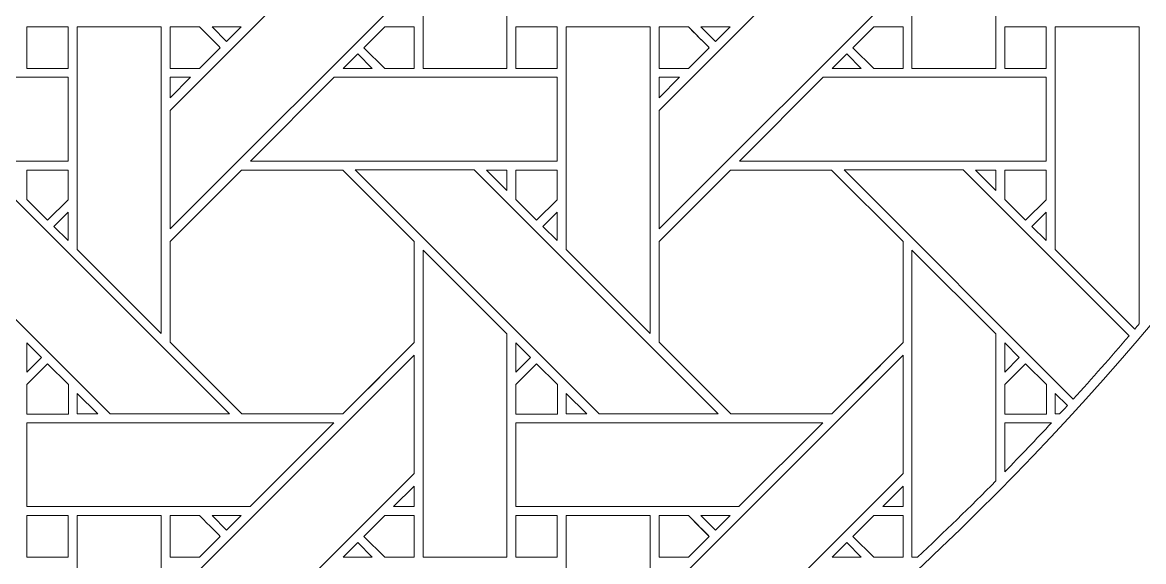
# Model space of a CAD drawing. Header units: inches. Extents: x 6.4 to 18.4, y 3.1 to 15.1.
# Drawn here: x 14.231 to 16.407, y 5.251 to 6.298 of the extents above; entities that cross this region are included whole.
import ezdxf

# ---------------------------------------------------------------- set-up
doc = ezdxf.new("R2010")
doc.units = ezdxf.units.IN
doc.header["$MEASUREMENT"] = 0
doc.layers.add('Design', color=7, linetype='Continuous', lineweight=0)

msp = doc.modelspace()

# ---------------------------------------------------------------- linework, layer by layer
at = {"layer": 'Design'}
for points, knots in [([(12.3829, 15.0948), (9.0691, 15.0948), (6.3829, 12.4085), (6.3829, 9.0948), (6.3829, 5.7811), (9.0691, 3.0948), (12.3829, 3.0948), (15.6966, 3.0948), (18.3829, 5.7811), (18.3829, 9.0948), (18.3829, 12.4085), (15.6966, 15.0948), (12.3829, 15.0948)], [0, 0, 0, 0, 1, 1, 1, 2, 2, 2, 3, 3, 3, 4, 4, 4, 4]), ([(17.3637, 7.426), (17.3637, 7.426), (17.338, 7.426), (17.338, 7.426), (16.5066, 7.426), (16.0033, 7.426), (15.7121, 7.426), (15.4417, 7.426), (15.3541, 7.426), (15.3568, 7.426), (14.6303, 7.426), (12.5831, 7.426), (7.4146, 7.426), (7.402, 7.426), (7.3964, 7.4266), (7.3922, 7.4227), (7.3894, 7.42), (7.3876, 7.4172), (7.3922, 7.4035), (8.0968, 5.3236), (10.0649, 3.8266), (12.3829, 3.8266), (14.6933, 3.8266), (16.6562, 5.314), (17.3666, 7.3834), (17.3711, 7.3963), (17.3739, 7.4043), (17.3756, 7.4094), (17.3784, 7.4176), (17.3723, 7.426), (17.3637, 7.426)], [0, 0, 0, 0, 1, 1, 1, 2, 2, 2, 3, 3, 3, 4, 4, 4, 5, 5, 5, 6, 6, 6, 7, 7, 7, 8, 8, 8, 9, 9, 9, 10, 10, 10, 10]), ([(15.0087, 6.2082), (15.0087, 6.2082), (15.0087, 6.8041), (15.0087, 6.8041), (15.0087, 6.8041), (15.1714, 6.6419), (15.1714, 6.6419), (15.1714, 6.6419), (15.1714, 6.2082), (15.1714, 6.2082), (15.1714, 6.2082), (15.0087, 6.2082), (15.0087, 6.2082)], [0, 0, 0, 0, 1, 1, 1, 2, 2, 2, 3, 3, 3, 4, 4, 4, 4]), ([(15.9574, 6.2082), (15.9574, 6.2082), (15.9574, 6.8041), (15.9574, 6.8041), (15.9574, 6.8041), (16.1201, 6.6419), (16.1201, 6.6419), (16.1201, 6.6419), (16.1201, 6.2082), (16.1201, 6.2082), (16.1201, 6.2082), (15.9574, 6.2082), (15.9574, 6.2082)], [0, 0, 0, 0, 1, 1, 1, 2, 2, 2, 3, 3, 3, 4, 4, 4, 4]), ([(14.9915, 6.3705), (14.9915, 6.3705), (14.5179, 5.8968), (14.5179, 5.8968), (14.5179, 5.8968), (14.5179, 6.1269), (14.5179, 6.1269), (14.5179, 6.1269), (14.9915, 6.6005), (14.9915, 6.6005), (14.9915, 6.6005), (14.9915, 6.3705), (14.9915, 6.3705)], [0, 0, 0, 0, 1, 1, 1, 2, 2, 2, 3, 3, 3, 4, 4, 4, 4]), ([(15.4666, 6.1269), (15.4666, 6.1269), (15.9403, 6.6005), (15.9403, 6.6005), (15.9403, 6.6005), (15.9403, 6.3705), (15.9403, 6.3705), (15.9403, 6.3705), (15.4666, 5.8968), (15.4666, 5.8968), (15.4666, 5.8968), (15.4666, 6.1269), (15.4666, 6.1269)], [0, 0, 0, 0, 1, 1, 1, 2, 2, 2, 3, 3, 3, 4, 4, 4, 4]), ([(14.24, 6.2082), (14.24, 6.2082), (14.24, 6.289), (14.24, 6.289), (14.24, 6.289), (14.3203, 6.289), (14.3203, 6.289), (14.3203, 6.289), (14.3203, 6.2082), (14.3203, 6.2082), (14.3203, 6.2082), (14.24, 6.2082), (14.24, 6.2082)], [0, 0, 0, 0, 1, 1, 1, 2, 2, 2, 3, 3, 3, 4, 4, 4, 4]), ([(14.24, 6.2082), (14.24, 6.2082), (14.24, 6.289), (14.24, 6.289), (14.24, 6.289), (14.3203, 6.289), (14.3203, 6.289), (14.3203, 6.289), (14.3203, 6.2082), (14.3203, 6.2082), (14.3203, 6.2082), (14.24, 6.2082), (14.24, 6.2082)], [0, 0, 0, 0, 1, 1, 1, 2, 2, 2, 3, 3, 3, 4, 4, 4, 4]), ([(14.3378, 5.8568), (14.3378, 5.8568), (14.3378, 6.289), (14.3378, 6.289), (14.3378, 6.289), (14.5007, 6.289), (14.5007, 6.289), (14.5007, 6.289), (14.5007, 5.6939), (14.5007, 5.6939), (14.5007, 5.6939), (14.3378, 5.8568), (14.3378, 5.8568)], [0, 0, 0, 0, 1, 1, 1, 2, 2, 2, 3, 3, 3, 4, 4, 4, 4]), ([(14.5179, 6.2082), (14.5179, 6.2082), (14.5179, 6.289), (14.5179, 6.289), (14.5179, 6.289), (14.5749, 6.289), (14.5749, 6.289), (14.5801, 6.2839), (14.6108, 6.2531), (14.6153, 6.2486), (14.6153, 6.2486), (14.5748, 6.2082), (14.5748, 6.2082), (14.5748, 6.2082), (14.5179, 6.2082), (14.5179, 6.2082)], [0, 0, 0, 0, 1, 1, 1, 2, 2, 2, 3, 3, 3, 4, 4, 4, 5, 5, 5, 5]), ([(14.6153, 6.2486), (14.6153, 6.2486), (14.5748, 6.2082), (14.5748, 6.2082), (14.5748, 6.2082), (14.5179, 6.2082), (14.5179, 6.2082), (14.5179, 6.2082), (14.5179, 6.289), (14.5179, 6.289), (14.5179, 6.289), (14.5749, 6.289), (14.5749, 6.289), (14.5803, 6.2837), (14.6111, 6.2528), (14.6153, 6.2486)], [0, 0, 0, 0, 1, 1, 1, 2, 2, 2, 3, 3, 3, 4, 4, 4, 5, 5, 5, 5]), ([(14.5993, 6.289), (14.5993, 6.289), (14.6557, 6.289), (14.6557, 6.289), (14.6557, 6.289), (14.6275, 6.2608), (14.6275, 6.2608), (14.6275, 6.2608), (14.5993, 6.289), (14.5993, 6.289)], [0, 0, 0, 0, 1, 1, 1, 2, 2, 2, 3, 3, 3, 3]), ([(14.9915, 6.2082), (14.9915, 6.2082), (14.9344, 6.2082), (14.9344, 6.2082), (14.9344, 6.2082), (14.8941, 6.2486), (14.8941, 6.2486), (14.8941, 6.2486), (14.9345, 6.289), (14.9345, 6.289), (14.9345, 6.289), (14.9915, 6.289), (14.9915, 6.289), (14.9915, 6.289), (14.9915, 6.2082), (14.9915, 6.2082)], [0, 0, 0, 0, 1, 1, 1, 2, 2, 2, 3, 3, 3, 4, 4, 4, 5, 5, 5, 5]), ([(14.9915, 6.2082), (14.9915, 6.2082), (14.9344, 6.2082), (14.9344, 6.2082), (14.9344, 6.2082), (14.8941, 6.2486), (14.8941, 6.2486), (14.8941, 6.2486), (14.9345, 6.289), (14.9345, 6.289), (14.9345, 6.289), (14.9915, 6.289), (14.9915, 6.289), (14.9915, 6.289), (14.9915, 6.2082), (14.9915, 6.2082)], [0, 0, 0, 0, 1, 1, 1, 2, 2, 2, 3, 3, 3, 4, 4, 4, 5, 5, 5, 5]), ([(15.1887, 6.2082), (15.1887, 6.2082), (15.1887, 6.289), (15.1887, 6.289), (15.1887, 6.289), (15.269, 6.289), (15.269, 6.289), (15.269, 6.289), (15.269, 6.2082), (15.269, 6.2082), (15.269, 6.2082), (15.1887, 6.2082), (15.1887, 6.2082)], [0, 0, 0, 0, 1, 1, 1, 2, 2, 2, 3, 3, 3, 4, 4, 4, 4]), ([(15.269, 6.289), (15.269, 6.289), (15.269, 6.2082), (15.269, 6.2082), (15.269, 6.2082), (15.1887, 6.2082), (15.1887, 6.2082), (15.1887, 6.2082), (15.1887, 6.289), (15.1887, 6.289), (15.1887, 6.289), (15.269, 6.289), (15.269, 6.289)], [0, 0, 0, 0, 1, 1, 1, 2, 2, 2, 3, 3, 3, 4, 4, 4, 4]), ([(15.4494, 6.289), (15.4494, 6.289), (15.4494, 5.6939), (15.4494, 5.6939), (15.4494, 5.6939), (15.2865, 5.8568), (15.2865, 5.8568), (15.2865, 5.8568), (15.2865, 6.289), (15.2865, 6.289), (15.2865, 6.289), (15.4494, 6.289), (15.4494, 6.289)], [0, 0, 0, 0, 1, 1, 1, 2, 2, 2, 3, 3, 3, 4, 4, 4, 4]), ([(15.564, 6.2486), (15.564, 6.2486), (15.5236, 6.2082), (15.5236, 6.2082), (15.5236, 6.2082), (15.4666, 6.2082), (15.4666, 6.2082), (15.4666, 6.2082), (15.4666, 6.289), (15.4666, 6.289), (15.4666, 6.289), (15.5237, 6.289), (15.5237, 6.289), (15.5288, 6.2839), (15.5596, 6.2531), (15.564, 6.2486)], [0, 0, 0, 0, 1, 1, 1, 2, 2, 2, 3, 3, 3, 4, 4, 4, 5, 5, 5, 5]), ([(15.4666, 6.2082), (15.4666, 6.2082), (15.4666, 6.289), (15.4666, 6.289), (15.4666, 6.289), (15.5237, 6.289), (15.5237, 6.289), (15.5296, 6.2831), (15.564, 6.2486), (15.564, 6.2486), (15.564, 6.2486), (15.5236, 6.2082), (15.5236, 6.2082), (15.5236, 6.2082), (15.4666, 6.2082), (15.4666, 6.2082)], [0, 0, 0, 0, 1, 1, 1, 2, 2, 2, 3, 3, 3, 4, 4, 4, 5, 5, 5, 5]), ([(15.548, 6.289), (15.548, 6.289), (15.6045, 6.289), (15.6045, 6.289), (15.6045, 6.289), (15.5762, 6.2608), (15.5762, 6.2608), (15.5762, 6.2608), (15.548, 6.289), (15.548, 6.289)], [0, 0, 0, 0, 1, 1, 1, 2, 2, 2, 3, 3, 3, 3]), ([(15.9403, 6.2082), (15.9403, 6.2082), (15.8832, 6.2082), (15.8832, 6.2082), (15.8832, 6.2082), (15.8428, 6.2486), (15.8428, 6.2486), (15.8428, 6.2486), (15.8832, 6.289), (15.8832, 6.289), (15.8832, 6.289), (15.9403, 6.289), (15.9403, 6.289), (15.9403, 6.289), (15.9403, 6.2082), (15.9403, 6.2082)], [0, 0, 0, 0, 1, 1, 1, 2, 2, 2, 3, 3, 3, 4, 4, 4, 5, 5, 5, 5]), ([(15.8428, 6.2486), (15.8428, 6.2486), (15.8832, 6.289), (15.8832, 6.289), (15.8832, 6.289), (15.9403, 6.289), (15.9403, 6.289), (15.9403, 6.289), (15.9403, 6.2082), (15.9403, 6.2082), (15.9403, 6.2082), (15.8832, 6.2082), (15.8832, 6.2082), (15.8832, 6.2082), (15.8428, 6.2486), (15.8428, 6.2486)], [0, 0, 0, 0, 1, 1, 1, 2, 2, 2, 3, 3, 3, 4, 4, 4, 5, 5, 5, 5]), ([(16.1375, 6.289), (16.1375, 6.289), (16.2177, 6.289), (16.2177, 6.289), (16.2177, 6.289), (16.2177, 6.2082), (16.2177, 6.2082), (16.2177, 6.2082), (16.1375, 6.2082), (16.1375, 6.2082), (16.1375, 6.2082), (16.1375, 6.289), (16.1375, 6.289)], [0, 0, 0, 0, 1, 1, 1, 2, 2, 2, 3, 3, 3, 4, 4, 4, 4]), ([(16.1375, 6.2082), (16.1375, 6.2082), (16.1375, 6.289), (16.1375, 6.289), (16.1375, 6.289), (16.2177, 6.289), (16.2177, 6.289), (16.2177, 6.289), (16.2177, 6.2082), (16.2177, 6.2082), (16.2177, 6.2082), (16.1375, 6.2082), (16.1375, 6.2082)], [0, 0, 0, 0, 1, 1, 1, 2, 2, 2, 3, 3, 3, 4, 4, 4, 4]), ([(16.3982, 5.7124), (16.3953, 5.709), (16.3925, 5.7057), (16.3897, 5.7024), (16.3897, 5.7024), (16.2352, 5.8568), (16.2352, 5.8568), (16.2352, 5.8568), (16.2352, 6.289), (16.2352, 6.289), (16.2352, 6.289), (16.3982, 6.289), (16.3982, 6.289), (16.3982, 6.289), (16.3982, 5.7124), (16.3982, 5.7124)], [0, 0, 0, 0, 1, 1, 1, 2, 2, 2, 3, 3, 3, 4, 4, 4, 5, 5, 5, 5]), ([(14.8537, 6.2082), (14.8537, 6.2082), (14.8819, 6.2365), (14.8819, 6.2365), (14.8819, 6.2365), (14.9102, 6.2082), (14.9102, 6.2082), (14.9102, 6.2082), (14.8537, 6.2082), (14.8537, 6.2082)], [0, 0, 0, 0, 1, 1, 1, 2, 2, 2, 3, 3, 3, 3]), ([(15.8307, 6.2365), (15.8307, 6.2365), (15.8589, 6.2082), (15.8589, 6.2082), (15.8589, 6.2082), (15.8024, 6.2082), (15.8024, 6.2082), (15.8024, 6.2082), (15.8307, 6.2365), (15.8307, 6.2365)], [0, 0, 0, 0, 1, 1, 1, 2, 2, 2, 3, 3, 3, 3]), ([(14.3203, 6.1911), (14.3203, 6.1911), (14.3203, 6.0283), (14.3203, 6.0283), (14.3203, 6.0283), (13.725, 6.0283), (13.725, 6.0283), (13.725, 6.0283), (13.8878, 6.1911), (13.8878, 6.1911), (13.8878, 6.1911), (14.3203, 6.1911), (14.3203, 6.1911)], [0, 0, 0, 0, 1, 1, 1, 2, 2, 2, 3, 3, 3, 4, 4, 4, 4]), ([(14.5577, 6.1911), (14.5577, 6.1911), (14.5179, 6.1513), (14.5179, 6.1513), (14.5179, 6.1513), (14.5179, 6.1911), (14.5179, 6.1911), (14.5179, 6.1911), (14.5577, 6.1911), (14.5577, 6.1911)], [0, 0, 0, 0, 1, 1, 1, 2, 2, 2, 3, 3, 3, 3]), ([(15.269, 6.1911), (15.269, 6.1911), (15.269, 6.0283), (15.269, 6.0283), (15.269, 6.0283), (14.6737, 6.0283), (14.6737, 6.0283), (14.6737, 6.0283), (14.8365, 6.1911), (14.8365, 6.1911), (14.8365, 6.1911), (15.269, 6.1911), (15.269, 6.1911)], [0, 0, 0, 0, 1, 1, 1, 2, 2, 2, 3, 3, 3, 4, 4, 4, 4]), ([(15.5064, 6.1911), (15.5064, 6.1911), (15.4666, 6.1513), (15.4666, 6.1513), (15.4666, 6.1513), (15.4666, 6.1911), (15.4666, 6.1911), (15.4666, 6.1911), (15.5064, 6.1911), (15.5064, 6.1911)], [0, 0, 0, 0, 1, 1, 1, 2, 2, 2, 3, 3, 3, 3]), ([(15.6224, 6.0283), (15.6224, 6.0283), (15.7853, 6.1911), (15.7853, 6.1911), (15.7853, 6.1911), (16.2177, 6.1911), (16.2177, 6.1911), (16.2177, 6.1911), (16.2177, 6.0283), (16.2177, 6.0283), (16.2177, 6.0283), (15.6224, 6.0283), (15.6224, 6.0283)], [0, 0, 0, 0, 1, 1, 1, 2, 2, 2, 3, 3, 3, 4, 4, 4, 4]), ([(13.9283, 6.0112), (13.9283, 6.0112), (14.1592, 6.0112), (14.1592, 6.0112), (14.1592, 6.0112), (14.6329, 5.5375), (14.6329, 5.5375), (14.6329, 5.5375), (14.4018, 5.5375), (14.4018, 5.5375), (14.4018, 5.5375), (13.9283, 6.0112), (13.9283, 6.0112)], [0, 0, 0, 0, 1, 1, 1, 2, 2, 2, 3, 3, 3, 4, 4, 4, 4]), ([(14.24, 5.9539), (14.24, 5.9539), (14.24, 6.0111), (14.24, 6.0111), (14.24, 6.0111), (14.3203, 6.0111), (14.3203, 6.0111), (14.3203, 6.0111), (14.3203, 5.9535), (14.3203, 5.9535), (14.3203, 5.9535), (14.2803, 5.9136), (14.2803, 5.9136), (14.2803, 5.9136), (14.24, 5.9539), (14.24, 5.9539)], [0, 0, 0, 0, 1, 1, 1, 2, 2, 2, 3, 3, 3, 4, 4, 4, 5, 5, 5, 5]), ([(14.2803, 5.9136), (14.2803, 5.9136), (14.24, 5.9539), (14.24, 5.9539), (14.24, 5.9539), (14.24, 6.0111), (14.24, 6.0111), (14.24, 6.0111), (14.3203, 6.0111), (14.3203, 6.0111), (14.3203, 6.0111), (14.3203, 5.9535), (14.3203, 5.9535), (14.3203, 5.9535), (14.2803, 5.9136), (14.2803, 5.9136)], [0, 0, 0, 0, 1, 1, 1, 2, 2, 2, 3, 3, 3, 4, 4, 4, 5, 5, 5, 5]), ([(14.5179, 5.6767), (14.5179, 5.6767), (14.5179, 5.8724), (14.5179, 5.8724), (14.5179, 5.8724), (14.6566, 6.0111), (14.6566, 6.0111), (14.6566, 6.0111), (14.8528, 6.0111), (14.8528, 6.0111), (14.8528, 6.0111), (14.9915, 5.8724), (14.9915, 5.8724), (14.9915, 5.8724), (14.9915, 5.6762), (14.9915, 5.6762), (14.9737, 5.6582), (14.8618, 5.5465), (14.8528, 5.5375), (14.8528, 5.5375), (14.6571, 5.5375), (14.6571, 5.5375), (14.6571, 5.5375), (14.5179, 5.6767), (14.5179, 5.6767)], [0, 0, 0, 0, 1, 1, 1, 2, 2, 2, 3, 3, 3, 4, 4, 4, 5, 5, 5, 6, 6, 6, 7, 7, 7, 8, 8, 8, 8]), ([(14.5179, 5.6767), (14.5179, 5.6767), (14.5179, 5.8724), (14.5179, 5.8724), (14.5179, 5.8724), (14.6566, 6.0111), (14.6566, 6.0111), (14.6566, 6.0111), (14.8528, 6.0111), (14.8528, 6.0111), (14.8528, 6.0111), (14.9915, 5.8724), (14.9915, 5.8724), (14.9915, 5.8724), (14.9915, 5.6762), (14.9915, 5.6762), (14.9737, 5.6582), (14.8617, 5.5464), (14.8528, 5.5375), (14.8528, 5.5375), (14.6571, 5.5375), (14.6571, 5.5375), (14.6571, 5.5375), (14.5179, 5.6767), (14.5179, 5.6767)], [0, 0, 0, 0, 1, 1, 1, 2, 2, 2, 3, 3, 3, 4, 4, 4, 5, 5, 5, 6, 6, 6, 7, 7, 7, 8, 8, 8, 8]), ([(14.877, 6.0112), (14.877, 6.0112), (15.1079, 6.0112), (15.1079, 6.0112), (15.1079, 6.0112), (15.5816, 5.5375), (15.5816, 5.5375), (15.5816, 5.5375), (15.3505, 5.5375), (15.3505, 5.5375), (15.3505, 5.5375), (14.877, 6.0112), (14.877, 6.0112)], [0, 0, 0, 0, 1, 1, 1, 2, 2, 2, 3, 3, 3, 4, 4, 4, 4]), ([(15.1715, 6.0111), (15.1715, 6.0111), (15.1715, 5.9713), (15.1715, 5.9713), (15.1715, 5.9713), (15.1321, 6.0111), (15.1321, 6.0111), (15.1321, 6.0111), (15.1715, 6.0111), (15.1715, 6.0111)], [0, 0, 0, 0, 1, 1, 1, 2, 2, 2, 3, 3, 3, 3]), ([(15.269, 6.0111), (15.269, 6.0111), (15.269, 5.9535), (15.269, 5.9535), (15.269, 5.9535), (15.2291, 5.9136), (15.2291, 5.9136), (15.2291, 5.9136), (15.1887, 5.9539), (15.1887, 5.9539), (15.1887, 5.9539), (15.1887, 6.0111), (15.1887, 6.0111), (15.1887, 6.0111), (15.269, 6.0111), (15.269, 6.0111)], [0, 0, 0, 0, 1, 1, 1, 2, 2, 2, 3, 3, 3, 4, 4, 4, 5, 5, 5, 5]), ([(15.2291, 5.9136), (15.2291, 5.9136), (15.1887, 5.9539), (15.1887, 5.9539), (15.1887, 5.9539), (15.1887, 6.0111), (15.1887, 6.0111), (15.1887, 6.0111), (15.269, 6.0111), (15.269, 6.0111), (15.269, 6.0111), (15.269, 5.9535), (15.269, 5.9535), (15.269, 5.9535), (15.2291, 5.9136), (15.2291, 5.9136)], [0, 0, 0, 0, 1, 1, 1, 2, 2, 2, 3, 3, 3, 4, 4, 4, 5, 5, 5, 5]), ([(15.8016, 5.5375), (15.8016, 5.5375), (15.6058, 5.5375), (15.6058, 5.5375), (15.6058, 5.5375), (15.4666, 5.6767), (15.4666, 5.6767), (15.4666, 5.6767), (15.4666, 5.8724), (15.4666, 5.8724), (15.4666, 5.8724), (15.6053, 6.0111), (15.6053, 6.0111), (15.6053, 6.0111), (15.8015, 6.0111), (15.8015, 6.0111), (15.8015, 6.0111), (15.9403, 5.8724), (15.9403, 5.8724), (15.9403, 5.8724), (15.9403, 5.6762), (15.9403, 5.6762), (15.9225, 5.6582), (15.8105, 5.5465), (15.8016, 5.5375)], [0, 0, 0, 0, 1, 1, 1, 2, 2, 2, 3, 3, 3, 4, 4, 4, 5, 5, 5, 6, 6, 6, 7, 7, 7, 8, 8, 8, 8]), ([(15.9403, 5.6762), (15.9224, 5.6581), (15.8105, 5.5464), (15.8016, 5.5375), (15.8016, 5.5375), (15.6058, 5.5375), (15.6058, 5.5375), (15.6058, 5.5375), (15.4666, 5.6767), (15.4666, 5.6767), (15.4666, 5.6767), (15.4666, 5.8724), (15.4666, 5.8724), (15.4666, 5.8724), (15.6053, 6.0111), (15.6053, 6.0111), (15.6053, 6.0111), (15.8015, 6.0111), (15.8015, 6.0111), (15.8015, 6.0111), (15.9403, 5.8724), (15.9403, 5.8724), (15.9403, 5.8724), (15.9403, 5.6762), (15.9403, 5.6762)], [0, 0, 0, 0, 1, 1, 1, 2, 2, 2, 3, 3, 3, 4, 4, 4, 5, 5, 5, 6, 6, 6, 7, 7, 7, 8, 8, 8, 8]), ([(16.2704, 5.5664), (16.2704, 5.5664), (15.8257, 6.0112), (15.8257, 6.0112), (15.8257, 6.0112), (16.0567, 6.0112), (16.0567, 6.0112), (16.0567, 6.0112), (16.3785, 5.6893), (16.3785, 5.6893), (16.3431, 5.6478), (16.3071, 5.6068), (16.2704, 5.5664)], [0, 0, 0, 0, 1, 1, 1, 2, 2, 2, 3, 3, 3, 4, 4, 4, 4]), ([(16.1202, 6.0111), (16.1202, 6.0111), (16.1202, 5.9713), (16.1202, 5.9713), (16.1202, 5.9713), (16.0808, 6.0111), (16.0808, 6.0111), (16.0808, 6.0111), (16.1202, 6.0111), (16.1202, 6.0111)], [0, 0, 0, 0, 1, 1, 1, 2, 2, 2, 3, 3, 3, 3]), ([(16.1375, 6.0111), (16.1375, 6.0111), (16.2177, 6.0111), (16.2177, 6.0111), (16.2177, 6.0111), (16.2177, 5.9535), (16.2177, 5.9535), (16.2177, 5.9535), (16.1778, 5.9136), (16.1778, 5.9136), (16.1778, 5.9136), (16.1375, 5.9539), (16.1375, 5.9539), (16.1375, 5.9539), (16.1375, 6.0111), (16.1375, 6.0111)], [0, 0, 0, 0, 1, 1, 1, 2, 2, 2, 3, 3, 3, 4, 4, 4, 5, 5, 5, 5]), ([(16.1778, 5.9136), (16.1778, 5.9136), (16.1375, 5.9539), (16.1375, 5.9539), (16.1375, 5.9539), (16.1375, 6.0111), (16.1375, 6.0111), (16.1375, 6.0111), (16.2177, 6.0111), (16.2177, 6.0111), (16.2177, 6.0111), (16.2177, 5.9535), (16.2177, 5.9535), (16.2177, 5.9535), (16.1778, 5.9136), (16.1778, 5.9136)], [0, 0, 0, 0, 1, 1, 1, 2, 2, 2, 3, 3, 3, 4, 4, 4, 5, 5, 5, 5]), ([(14.3203, 5.9293), (14.3203, 5.9293), (14.3203, 5.8741), (14.3203, 5.8741), (14.3203, 5.8741), (14.2925, 5.9015), (14.2925, 5.9015), (14.2925, 5.9015), (14.3203, 5.9293), (14.3203, 5.9293)], [0, 0, 0, 0, 1, 1, 1, 2, 2, 2, 3, 3, 3, 3]), ([(15.269, 5.9293), (15.269, 5.9293), (15.269, 5.8741), (15.269, 5.8741), (15.269, 5.8741), (15.2412, 5.9015), (15.2412, 5.9015), (15.2412, 5.9015), (15.269, 5.9293), (15.269, 5.9293)], [0, 0, 0, 0, 1, 1, 1, 2, 2, 2, 3, 3, 3, 3]), ([(16.2177, 5.9293), (16.2177, 5.9293), (16.2177, 5.8741), (16.2177, 5.8741), (16.2177, 5.8741), (16.1899, 5.9015), (16.1899, 5.9015), (16.1899, 5.9015), (16.2177, 5.9293), (16.2177, 5.9293)], [0, 0, 0, 0, 1, 1, 1, 2, 2, 2, 3, 3, 3, 3]), ([(15.1714, 5.6932), (15.1714, 5.6932), (15.1714, 5.2595), (15.1714, 5.2595), (15.1714, 5.2595), (15.0087, 5.2595), (15.0087, 5.2595), (15.0087, 5.2595), (15.0087, 5.8553), (15.0087, 5.8553), (15.0087, 5.8553), (15.1714, 5.6932), (15.1714, 5.6932)], [0, 0, 0, 0, 1, 1, 1, 2, 2, 2, 3, 3, 3, 4, 4, 4, 4]), ([(16.1201, 5.4077), (16.0704, 5.3573), (16.0197, 5.3079), (15.9679, 5.2595), (15.9679, 5.2595), (15.9574, 5.2595), (15.9574, 5.2595), (15.9574, 5.2595), (15.9574, 5.8553), (15.9574, 5.8553), (15.9574, 5.8553), (16.1201, 5.6932), (16.1201, 5.6932), (16.1201, 5.6932), (16.1201, 5.4077), (16.1201, 5.4077)], [0, 0, 0, 0, 1, 1, 1, 2, 2, 2, 3, 3, 3, 4, 4, 4, 5, 5, 5, 5]), ([(14.24, 5.6189), (14.24, 5.6189), (14.24, 5.6757), (14.24, 5.6757), (14.24, 5.6757), (14.2682, 5.6471), (14.2682, 5.6471), (14.2682, 5.6471), (14.24, 5.6189), (14.24, 5.6189)], [0, 0, 0, 0, 1, 1, 1, 2, 2, 2, 3, 3, 3, 3]), ([(15.1887, 5.6189), (15.1887, 5.6189), (15.1887, 5.6757), (15.1887, 5.6757), (15.1887, 5.6757), (15.2169, 5.6471), (15.2169, 5.6471), (15.2169, 5.6471), (15.1887, 5.6189), (15.1887, 5.6189)], [0, 0, 0, 0, 1, 1, 1, 2, 2, 2, 3, 3, 3, 3]), ([(16.1374, 5.6189), (16.1374, 5.6189), (16.1374, 5.6757), (16.1374, 5.6757), (16.1374, 5.6757), (16.1656, 5.6471), (16.1656, 5.6471), (16.1656, 5.6471), (16.1374, 5.6189), (16.1374, 5.6189)], [0, 0, 0, 0, 1, 1, 1, 2, 2, 2, 3, 3, 3, 3]), ([(14.3207, 5.5372), (14.3207, 5.5372), (14.24, 5.5372), (14.24, 5.5372), (14.24, 5.5372), (14.24, 5.5945), (14.24, 5.5945), (14.24, 5.5945), (14.2803, 5.6349), (14.2803, 5.6349), (14.2803, 5.6349), (14.3207, 5.5945), (14.3207, 5.5945), (14.3207, 5.5945), (14.3207, 5.5372), (14.3207, 5.5372)], [0, 0, 0, 0, 1, 1, 1, 2, 2, 2, 3, 3, 3, 4, 4, 4, 5, 5, 5, 5]), ([(14.24, 5.5945), (14.24, 5.5945), (14.2803, 5.6349), (14.2803, 5.6349), (14.2803, 5.6349), (14.3207, 5.5945), (14.3207, 5.5945), (14.3207, 5.5945), (14.3207, 5.5372), (14.3207, 5.5372), (14.3207, 5.5372), (14.24, 5.5372), (14.24, 5.5372), (14.24, 5.5372), (14.24, 5.5945), (14.24, 5.5945)], [0, 0, 0, 0, 1, 1, 1, 2, 2, 2, 3, 3, 3, 4, 4, 4, 5, 5, 5, 5]), ([(14.5179, 5.1782), (14.5179, 5.1782), (14.9915, 5.6518), (14.9915, 5.6518), (14.9915, 5.6518), (14.9915, 5.4217), (14.9915, 5.4217), (14.9915, 5.4217), (14.5179, 4.9481), (14.5179, 4.9481), (14.5179, 4.9481), (14.5179, 5.1782), (14.5179, 5.1782)], [0, 0, 0, 0, 1, 1, 1, 2, 2, 2, 3, 3, 3, 4, 4, 4, 4]), ([(15.2694, 5.5372), (15.2694, 5.5372), (15.1887, 5.5372), (15.1887, 5.5372), (15.1887, 5.5372), (15.1887, 5.5945), (15.1887, 5.5945), (15.1887, 5.5945), (15.2291, 5.6349), (15.2291, 5.6349), (15.2291, 5.6349), (15.2694, 5.5945), (15.2694, 5.5945), (15.2694, 5.5945), (15.2694, 5.5372), (15.2694, 5.5372)], [0, 0, 0, 0, 1, 1, 1, 2, 2, 2, 3, 3, 3, 4, 4, 4, 5, 5, 5, 5]), ([(15.1887, 5.5945), (15.1887, 5.5945), (15.2291, 5.6349), (15.2291, 5.6349), (15.2291, 5.6349), (15.2694, 5.5945), (15.2694, 5.5945), (15.2694, 5.5945), (15.2694, 5.5372), (15.2694, 5.5372), (15.2694, 5.5372), (15.1887, 5.5372), (15.1887, 5.5372), (15.1887, 5.5372), (15.1887, 5.5945), (15.1887, 5.5945)], [0, 0, 0, 0, 1, 1, 1, 2, 2, 2, 3, 3, 3, 4, 4, 4, 5, 5, 5, 5]), ([(15.4666, 5.1782), (15.4666, 5.1782), (15.9403, 5.6518), (15.9403, 5.6518), (15.9403, 5.6518), (15.9403, 5.4217), (15.9403, 5.4217), (15.9403, 5.4217), (15.4666, 4.9481), (15.4666, 4.9481), (15.4666, 4.9481), (15.4666, 5.1782), (15.4666, 5.1782)], [0, 0, 0, 0, 1, 1, 1, 2, 2, 2, 3, 3, 3, 4, 4, 4, 4]), ([(16.2181, 5.5372), (16.2181, 5.5372), (16.1375, 5.5372), (16.1375, 5.5372), (16.1375, 5.5372), (16.1375, 5.5945), (16.1375, 5.5945), (16.1375, 5.5945), (16.1778, 5.6349), (16.1778, 5.6349), (16.1778, 5.6349), (16.2181, 5.5945), (16.2181, 5.5945), (16.2181, 5.5945), (16.2181, 5.5372), (16.2181, 5.5372)], [0, 0, 0, 0, 1, 1, 1, 2, 2, 2, 3, 3, 3, 4, 4, 4, 5, 5, 5, 5]), ([(16.1778, 5.6349), (16.1778, 5.6349), (16.2181, 5.5945), (16.2181, 5.5945), (16.2181, 5.5945), (16.2181, 5.5372), (16.2181, 5.5372), (16.2181, 5.5372), (16.1375, 5.5372), (16.1375, 5.5372), (16.1375, 5.5372), (16.1375, 5.5945), (16.1375, 5.5945), (16.1375, 5.5945), (16.1778, 5.6349), (16.1778, 5.6349)], [0, 0, 0, 0, 1, 1, 1, 2, 2, 2, 3, 3, 3, 4, 4, 4, 5, 5, 5, 5]), ([(14.3776, 5.5375), (14.3776, 5.5375), (14.3379, 5.5375), (14.3379, 5.5375), (14.3379, 5.5375), (14.3379, 5.5773), (14.3379, 5.5773), (14.3379, 5.5773), (14.3776, 5.5375), (14.3776, 5.5375)], [0, 0, 0, 0, 1, 1, 1, 2, 2, 2, 3, 3, 3, 3]), ([(15.3264, 5.5375), (15.3264, 5.5375), (15.2866, 5.5375), (15.2866, 5.5375), (15.2866, 5.5375), (15.2866, 5.5773), (15.2866, 5.5773), (15.2866, 5.5773), (15.3264, 5.5375), (15.3264, 5.5375)], [0, 0, 0, 0, 1, 1, 1, 2, 2, 2, 3, 3, 3, 3]), ([(16.2439, 5.5375), (16.2439, 5.5375), (16.2354, 5.5375), (16.2354, 5.5375), (16.2354, 5.5375), (16.2354, 5.5773), (16.2354, 5.5773), (16.2354, 5.5773), (16.2589, 5.5538), (16.2589, 5.5538), (16.2539, 5.5483), (16.2489, 5.5429), (16.2439, 5.5375)], [0, 0, 0, 0, 1, 1, 1, 2, 2, 2, 3, 3, 3, 4, 4, 4, 4]), ([(14.24, 5.3576), (14.24, 5.3576), (14.24, 5.5203), (14.24, 5.5203), (14.24, 5.5203), (14.8357, 5.5203), (14.8357, 5.5203), (14.8357, 5.5203), (14.673, 5.3576), (14.673, 5.3576), (14.673, 5.3576), (14.24, 5.3576), (14.24, 5.3576)], [0, 0, 0, 0, 1, 1, 1, 2, 2, 2, 3, 3, 3, 4, 4, 4, 4]), ([(15.1887, 5.3576), (15.1887, 5.3576), (15.1887, 5.5203), (15.1887, 5.5203), (15.1887, 5.5203), (15.7844, 5.5203), (15.7844, 5.5203), (15.7844, 5.5203), (15.6217, 5.3576), (15.6217, 5.3576), (15.6217, 5.3576), (15.1887, 5.3576), (15.1887, 5.3576)], [0, 0, 0, 0, 1, 1, 1, 2, 2, 2, 3, 3, 3, 4, 4, 4, 4]), ([(16.1375, 5.4253), (16.1375, 5.4253), (16.1375, 5.5203), (16.1375, 5.5203), (16.1375, 5.5203), (16.228, 5.5203), (16.228, 5.5203), (16.1982, 5.4882), (16.168, 5.4565), (16.1375, 5.4253)], [0, 0, 0, 0, 1, 1, 1, 2, 2, 2, 3, 3, 3, 3]), ([(14.9915, 5.3973), (14.9915, 5.3973), (14.9915, 5.3576), (14.9915, 5.3576), (14.9915, 5.3576), (14.9517, 5.3576), (14.9517, 5.3576), (14.9517, 5.3576), (14.9915, 5.3973), (14.9915, 5.3973)], [0, 0, 0, 0, 1, 1, 1, 2, 2, 2, 3, 3, 3, 3]), ([(15.9005, 5.3576), (15.9005, 5.3576), (15.9403, 5.3973), (15.9403, 5.3973), (15.9403, 5.3973), (15.9403, 5.3576), (15.9403, 5.3576), (15.9403, 5.3576), (15.9005, 5.3576), (15.9005, 5.3576)], [0, 0, 0, 0, 1, 1, 1, 2, 2, 2, 3, 3, 3, 3]), ([(14.24, 5.3403), (14.24, 5.3403), (14.3203, 5.3403), (14.3203, 5.3403), (14.3203, 5.3403), (14.3203, 5.2595), (14.3203, 5.2595), (14.3203, 5.2595), (14.24, 5.2595), (14.24, 5.2595), (14.24, 5.2595), (14.24, 5.3403), (14.24, 5.3403)], [0, 0, 0, 0, 1, 1, 1, 2, 2, 2, 3, 3, 3, 4, 4, 4, 4]), ([(14.24, 5.2595), (14.24, 5.2595), (14.24, 5.3403), (14.24, 5.3403), (14.24, 5.3403), (14.3203, 5.3403), (14.3203, 5.3403), (14.3203, 5.3403), (14.3203, 5.2595), (14.3203, 5.2595), (14.3203, 5.2595), (14.24, 5.2595), (14.24, 5.2595)], [0, 0, 0, 0, 1, 1, 1, 2, 2, 2, 3, 3, 3, 4, 4, 4, 4]), ([(14.5007, 5.3403), (14.5007, 5.3403), (14.5007, 4.7452), (14.5007, 4.7452), (14.5007, 4.7452), (14.3378, 4.9081), (14.3378, 4.9081), (14.3378, 4.9081), (14.3378, 5.3403), (14.3378, 5.3403), (14.3378, 5.3403), (14.5007, 5.3403), (14.5007, 5.3403)], [0, 0, 0, 0, 1, 1, 1, 2, 2, 2, 3, 3, 3, 4, 4, 4, 4]), ([(14.6153, 5.2999), (14.6153, 5.2999), (14.5748, 5.2595), (14.5748, 5.2595), (14.5748, 5.2595), (14.5179, 5.2595), (14.5179, 5.2595), (14.5179, 5.2595), (14.5179, 5.3403), (14.5179, 5.3403), (14.5179, 5.3403), (14.5749, 5.3403), (14.5749, 5.3403), (14.5801, 5.3351), (14.6108, 5.3043), (14.6153, 5.2999)], [0, 0, 0, 0, 1, 1, 1, 2, 2, 2, 3, 3, 3, 4, 4, 4, 5, 5, 5, 5]), ([(14.5179, 5.2595), (14.5179, 5.2595), (14.5179, 5.3403), (14.5179, 5.3403), (14.5179, 5.3403), (14.5749, 5.3403), (14.5749, 5.3403), (14.5801, 5.3351), (14.6108, 5.3043), (14.6153, 5.2999), (14.6153, 5.2999), (14.5748, 5.2595), (14.5748, 5.2595), (14.5748, 5.2595), (14.5179, 5.2595), (14.5179, 5.2595)], [0, 0, 0, 0, 1, 1, 1, 2, 2, 2, 3, 3, 3, 4, 4, 4, 5, 5, 5, 5]), ([(14.5993, 5.3403), (14.5993, 5.3403), (14.6557, 5.3403), (14.6557, 5.3403), (14.6557, 5.3403), (14.6275, 5.3121), (14.6275, 5.3121), (14.6275, 5.3121), (14.5993, 5.3403), (14.5993, 5.3403)], [0, 0, 0, 0, 1, 1, 1, 2, 2, 2, 3, 3, 3, 3]), ([(14.9915, 5.2595), (14.9915, 5.2595), (14.9344, 5.2595), (14.9344, 5.2595), (14.9344, 5.2595), (14.8941, 5.2998), (14.8941, 5.2998), (14.8941, 5.2998), (14.9345, 5.3403), (14.9345, 5.3403), (14.9345, 5.3403), (14.9915, 5.3403), (14.9915, 5.3403), (14.9915, 5.3403), (14.9915, 5.2595), (14.9915, 5.2595)], [0, 0, 0, 0, 1, 1, 1, 2, 2, 2, 3, 3, 3, 4, 4, 4, 5, 5, 5, 5]), ([(14.8941, 5.2998), (14.8941, 5.2998), (14.9345, 5.3403), (14.9345, 5.3403), (14.9345, 5.3403), (14.9915, 5.3403), (14.9915, 5.3403), (14.9915, 5.3403), (14.9915, 5.2595), (14.9915, 5.2595), (14.9915, 5.2595), (14.9344, 5.2595), (14.9344, 5.2595), (14.9344, 5.2595), (14.8941, 5.2998), (14.8941, 5.2998)], [0, 0, 0, 0, 1, 1, 1, 2, 2, 2, 3, 3, 3, 4, 4, 4, 5, 5, 5, 5]), ([(15.269, 5.2595), (15.269, 5.2595), (15.1887, 5.2595), (15.1887, 5.2595), (15.1887, 5.2595), (15.1887, 5.3403), (15.1887, 5.3403), (15.1887, 5.3403), (15.269, 5.3403), (15.269, 5.3403), (15.269, 5.3403), (15.269, 5.2595), (15.269, 5.2595)], [0, 0, 0, 0, 1, 1, 1, 2, 2, 2, 3, 3, 3, 4, 4, 4, 4]), ([(15.1887, 5.2595), (15.1887, 5.2595), (15.1887, 5.3403), (15.1887, 5.3403), (15.1887, 5.3403), (15.269, 5.3403), (15.269, 5.3403), (15.269, 5.3403), (15.269, 5.2595), (15.269, 5.2595), (15.269, 5.2595), (15.1887, 5.2595), (15.1887, 5.2595)], [0, 0, 0, 0, 1, 1, 1, 2, 2, 2, 3, 3, 3, 4, 4, 4, 4]), ([(15.4494, 4.8331), (15.4324, 4.8208), (15.4153, 4.8086), (15.3981, 4.7965), (15.3981, 4.7965), (15.2865, 4.9081), (15.2865, 4.9081), (15.2865, 4.9081), (15.2865, 5.3403), (15.2865, 5.3403), (15.2865, 5.3403), (15.4494, 5.3403), (15.4494, 5.3403), (15.4494, 5.3403), (15.4494, 4.8331), (15.4494, 4.8331)], [0, 0, 0, 0, 1, 1, 1, 2, 2, 2, 3, 3, 3, 4, 4, 4, 5, 5, 5, 5]), ([(15.4666, 5.3403), (15.4666, 5.3403), (15.5237, 5.3403), (15.5237, 5.3403), (15.5288, 5.3351), (15.5596, 5.3043), (15.564, 5.2999), (15.564, 5.2999), (15.5236, 5.2595), (15.5236, 5.2595), (15.5236, 5.2595), (15.4666, 5.2595), (15.4666, 5.2595), (15.4666, 5.2595), (15.4666, 5.3403), (15.4666, 5.3403)], [0, 0, 0, 0, 1, 1, 1, 2, 2, 2, 3, 3, 3, 4, 4, 4, 5, 5, 5, 5]), ([(15.4666, 5.2595), (15.4666, 5.2595), (15.4666, 5.3403), (15.4666, 5.3403), (15.4666, 5.3403), (15.5237, 5.3403), (15.5237, 5.3403), (15.5237, 5.3403), (15.564, 5.2999), (15.564, 5.2999), (15.564, 5.2999), (15.5236, 5.2595), (15.5236, 5.2595), (15.5236, 5.2595), (15.4666, 5.2595), (15.4666, 5.2595)], [0, 0, 0, 0, 1, 1, 1, 2, 2, 2, 3, 3, 3, 4, 4, 4, 5, 5, 5, 5]), ([(15.548, 5.3403), (15.548, 5.3403), (15.6045, 5.3403), (15.6045, 5.3403), (15.6045, 5.3403), (15.5762, 5.3121), (15.5762, 5.3121), (15.5762, 5.3121), (15.548, 5.3403), (15.548, 5.3403)], [0, 0, 0, 0, 1, 1, 1, 2, 2, 2, 3, 3, 3, 3]), ([(15.9403, 5.2595), (15.9403, 5.2595), (15.8832, 5.2595), (15.8832, 5.2595), (15.8832, 5.2595), (15.8428, 5.2998), (15.8428, 5.2998), (15.8428, 5.2998), (15.8832, 5.3403), (15.8832, 5.3403), (15.8832, 5.3403), (15.9403, 5.3403), (15.9403, 5.3403), (15.9403, 5.3403), (15.9403, 5.2595), (15.9403, 5.2595)], [0, 0, 0, 0, 1, 1, 1, 2, 2, 2, 3, 3, 3, 4, 4, 4, 5, 5, 5, 5]), ([(15.8428, 5.2998), (15.8428, 5.2998), (15.8832, 5.3403), (15.8832, 5.3403), (15.8832, 5.3403), (15.9403, 5.3403), (15.9403, 5.3403), (15.9403, 5.3403), (15.9403, 5.2595), (15.9403, 5.2595), (15.9403, 5.2595), (15.8832, 5.2595), (15.8832, 5.2595), (15.8832, 5.2595), (15.8428, 5.2998), (15.8428, 5.2998)], [0, 0, 0, 0, 1, 1, 1, 2, 2, 2, 3, 3, 3, 4, 4, 4, 5, 5, 5, 5]), ([(14.8819, 5.2878), (14.8819, 5.2878), (14.9102, 5.2595), (14.9102, 5.2595), (14.9102, 5.2595), (14.8537, 5.2595), (14.8537, 5.2595), (14.8537, 5.2595), (14.8819, 5.2878), (14.8819, 5.2878)], [0, 0, 0, 0, 1, 1, 1, 2, 2, 2, 3, 3, 3, 3]), ([(15.8589, 5.2595), (15.8589, 5.2595), (15.8024, 5.2595), (15.8024, 5.2595), (15.8024, 5.2595), (15.8307, 5.2878), (15.8307, 5.2878), (15.8307, 5.2878), (15.8589, 5.2595), (15.8589, 5.2595)], [0, 0, 0, 0, 1, 1, 1, 2, 2, 2, 3, 3, 3, 3])]:
    msp.add_open_spline(points, degree=3, knots=knots, dxfattribs=at)

doc.saveas('drawing.dxf')
